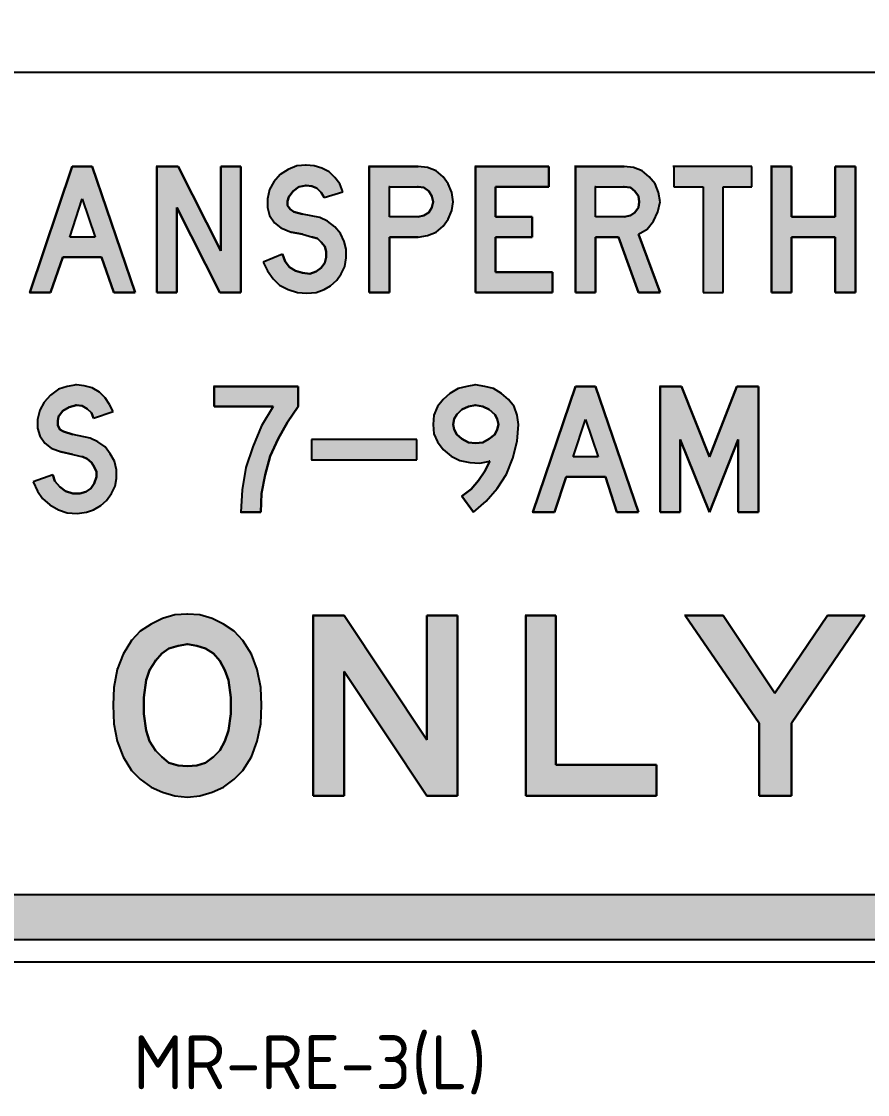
# Model space of a CAD drawing. Extents: x 91 to 266, y 156 to 276.
# Drawn here: x 163.1 to 210.1, y 156.2 to 215.9 of the extents above; entities that cross this region are included whole.
import ezdxf

# ---------------------------------------------------------------- set-up
doc = ezdxf.new("R2010")
doc.units = 0
doc.header["$MEASUREMENT"] = 0
doc.linetypes.add('CENTERX2', pattern=[101.6, 63.5, -12.7, 12.7, -12.7])
doc.layers.get('0').update_dxf_attribs({"linetype": 'CONTINUOUS'})
doc.layers.add('L35', color=3, linetype='CONTINUOUS')
doc.layers.add('T25', color=1, linetype='CONTINUOUS')
doc.styles.add('ISO', font='iso3098b.shx')

msp = doc.modelspace()

# ---------------------------------------------------------------- hatches: boundary and pattern name
at = {"layer": 'T25', "linetype": 'CENTERX2'}
h = msp.add_hatch(color=256, dxfattribs=at)
edge = h.paths.add_edge_path()
edge.add_arc((105.928, 256.552), 13.75, 90, 180, ccw=False)
edge.add_line((105.928, 270.302), (250.928, 270.302))
edge.add_arc((250.928, 256.552), 13.75, 0, 90, ccw=False)
edge.add_line((264.678, 256.552), (264.678, 178.552))
edge.add_arc((250.928, 178.552), 13.75, -90, 0, ccw=False)
edge.add_line((250.928, 164.802), (105.928, 164.802))
edge.add_arc((105.928, 178.552), 13.75, 180, 270, ccw=False)
edge.add_line((92.178, 178.552), (92.178, 256.552))
edge = h.paths.add_edge_path(flags=16)
edge.add_arc((105.928, 256.552), 11.25, 90, 180, ccw=False)
edge.add_line((105.928, 267.802), (250.928, 267.802))
edge.add_arc((250.928, 256.552), 11.25, 0, 90, ccw=False)
edge.add_line((262.178, 256.552), (262.178, 178.552))
edge.add_arc((250.928, 178.552), 11.25, -90, 0, ccw=False)
edge.add_line((250.928, 167.302), (105.928, 167.302))
edge.add_arc((105.928, 178.552), 11.25, 180, 270, ccw=False)
edge.add_line((94.678, 178.552), (94.678, 256.552))
h = msp.add_hatch(color=256, dxfattribs=at)
h.paths.add_polyline_path([(155.261, 206.68), (156.899, 206.68), (156.899, 207.799), (152.545, 207.799), (152.545, 206.68), (154.143, 206.68), (154.143, 200.809), (155.261, 200.809)])
h.paths.add_polyline_path([(161.931, 204.324), (162.33, 204.763), (162.57, 205.282), (162.65, 205.841), (162.57, 206.361), (162.37, 206.84), (162.051, 207.239), (161.651, 207.559), (161.172, 207.759), (160.693, 207.799), (160.653, 207.799), (157.937, 207.799), (157.937, 200.809), (159.055, 200.809), (159.055, 203.884), (160.333, 203.884), (161.452, 200.809), (162.65, 200.809), (161.452, 204.044)])
h.paths.add_polyline_path([(159.055, 205.003), (159.055, 206.68), (160.693, 206.68), (161.012, 206.64), (161.292, 206.441), (161.452, 206.161), (161.532, 205.841), (161.452, 205.522), (161.292, 205.242), (161.012, 205.083), (160.693, 205.003)], flags=16)
h.paths.add_polyline_path([(167.003, 207.799), (165.885, 207.799), (163.529, 200.809), (164.687, 200.809), (165.366, 202.766), (167.523, 202.766), (168.201, 200.809), (169.4, 200.809)])
h.paths.add_polyline_path([(165.765, 203.884), (166.444, 206.001), (167.163, 203.884), (167.123, 203.884)], flags=16)
h.paths.add_polyline_path([(171.796, 207.799), (170.598, 207.799), (170.598, 200.809), (171.716, 200.809), (171.716, 205.522), (174.113, 200.809), (175.271, 200.809), (175.271, 207.799), (174.153, 207.799), (174.153, 203.126)])
h.paths.add_polyline_path([(179.664, 204.963), (178.706, 205.162), (178.226, 205.282), (178.027, 205.442), (177.867, 205.642), (177.867, 205.881), (177.947, 206.121), (178.186, 206.441), (178.506, 206.68), (178.905, 206.76), (179.225, 206.72), (179.504, 206.6), (179.744, 206.361), (179.904, 206.081), (180.942, 206.401), (180.783, 206.84), (180.503, 207.199), (180.183, 207.519), (179.784, 207.719), (179.345, 207.838), (178.905, 207.878), (178.386, 207.838), (177.907, 207.639), (177.468, 207.359), (177.108, 206.96), (176.868, 206.52), (176.749, 206.001), (176.749, 205.522), (176.868, 205.083), (177.148, 204.683), (177.507, 204.404), (178.067, 204.164), (178.706, 204.044), (179.265, 203.884), (179.544, 203.805), (179.744, 203.605), (179.944, 203.365), (180.024, 203.086), (180.024, 202.766), (179.944, 202.447), (179.744, 202.167), (179.465, 201.967), (179.105, 201.847), (178.706, 201.887), (178.306, 202.007), (177.987, 202.207), (177.747, 202.526), (177.587, 202.926), (176.509, 202.487), (176.749, 202.007), (177.068, 201.568), (177.428, 201.208), (177.907, 200.969), (178.426, 200.809), (178.945, 200.769), (179.465, 200.809), (179.904, 200.969), (180.263, 201.168), (180.623, 201.488), (180.862, 201.847), (181.062, 202.247), (181.142, 202.726), (181.142, 203.205), (181.022, 203.645), (180.822, 204.084), (180.503, 204.444), (180.104, 204.763)])
h.paths.add_polyline_path([(186.134, 204.164), (186.534, 204.484), (186.813, 204.883), (187.013, 205.362), (187.093, 205.841), (187.013, 206.361), (186.813, 206.84), (186.534, 207.239), (186.134, 207.559), (185.655, 207.759), (185.136, 207.799), (185.096, 207.799), (182.42, 207.799), (182.42, 200.809), (183.538, 200.809), (183.538, 203.884), (185.136, 203.884), (185.655, 203.964)])
h.paths.add_polyline_path([(183.538, 205.003), (183.538, 206.68), (185.136, 206.68), (185.456, 206.64), (185.735, 206.441), (185.895, 206.161), (185.975, 205.841), (185.895, 205.522), (185.735, 205.242), (185.456, 205.083), (185.136, 205.003)], flags=16)
h.paths.add_polyline_path([(191.486, 205.003), (189.45, 205.003), (189.45, 206.68), (192.405, 206.68), (192.405, 207.799), (188.331, 207.799), (188.331, 200.809), (192.605, 200.809), (192.605, 201.927), (189.45, 201.927), (189.45, 203.884), (191.486, 203.884)])
h.paths.add_polyline_path([(197.877, 204.324), (198.236, 204.763), (198.476, 205.282), (198.596, 205.841), (198.516, 206.361), (198.316, 206.84), (197.997, 207.239), (197.597, 207.559), (197.118, 207.759), (196.599, 207.799), (196.559, 207.799), (193.883, 207.799), (193.883, 200.809), (195.001, 200.809), (195.001, 203.884), (196.279, 203.884), (197.398, 200.809), (198.596, 200.809), (197.398, 204.044)])
h.paths.add_polyline_path([(195.001, 205.003), (195.001, 206.68), (196.599, 206.68), (196.958, 206.64), (197.198, 206.441), (197.398, 206.161), (197.437, 205.841), (197.398, 205.522), (197.198, 205.242), (196.958, 205.083), (196.599, 205.003)], flags=16)
h.paths.add_polyline_path([(202.11, 206.68), (203.708, 206.68), (203.708, 207.799), (199.355, 207.799), (199.355, 206.68), (200.992, 206.68), (200.992, 200.809), (202.11, 200.809)])
h.paths.add_polyline_path([(209.459, 207.799), (208.341, 207.799), (208.341, 205.003), (205.905, 205.003), (205.905, 207.799), (204.786, 207.799), (204.786, 200.809), (205.905, 200.809), (205.905, 203.884), (208.341, 203.884), (208.341, 200.809), (209.459, 200.809)])
h = msp.add_hatch(color=256, dxfattribs=at)
h.paths.add_polyline_path([(152.265, 195.577), (151.147, 195.577), (148.791, 188.587), (149.989, 188.587), (150.628, 190.544), (152.785, 190.544), (153.464, 188.587), (154.662, 188.587)])
h.paths.add_polyline_path([(151.027, 191.663), (151.706, 193.74), (152.425, 191.663), (152.385, 191.663)], flags=16)
h.paths.add_polyline_path([(160.094, 195.577), (158.896, 195.577), (157.857, 193.42), (156.819, 195.577), (155.62, 195.577), (157.298, 192.222), (155.461, 188.587), (156.659, 188.587), (157.857, 191.024), (159.055, 188.587), (160.214, 188.587), (158.416, 192.222)])
h.paths.add_polyline_path([(162.49, 195.577), (161.372, 195.577), (161.372, 188.587), (162.49, 188.587)])
h.paths.add_polyline_path([(167.323, 192.502), (166.883, 192.701), (165.925, 192.901), (165.406, 193.061), (165.206, 193.181), (165.086, 193.42), (165.086, 193.66), (165.126, 193.899), (165.366, 194.219), (165.725, 194.419), (166.125, 194.538), (166.444, 194.499), (166.724, 194.339), (166.963, 194.099), (167.083, 193.82), (168.162, 194.179), (167.962, 194.578), (167.722, 194.938), (167.403, 195.257), (167.003, 195.497), (166.564, 195.617), (166.125, 195.657), (165.605, 195.577), (165.126, 195.417), (164.687, 195.098), (164.327, 194.698), (164.088, 194.259), (163.968, 193.74), (163.968, 193.26), (164.088, 192.821), (164.367, 192.422), (164.727, 192.142), (165.286, 191.942), (165.925, 191.783), (166.484, 191.663), (166.724, 191.543), (166.963, 191.343), (167.123, 191.104), (167.243, 190.824), (167.243, 190.544), (167.123, 190.185), (166.923, 189.905), (166.644, 189.706), (166.324, 189.626), (166.284, 189.626), (165.925, 189.626), (165.526, 189.746), (165.206, 189.985), (164.926, 190.305), (164.807, 190.664), (163.728, 190.265), (163.968, 189.746), (164.247, 189.346), (164.647, 188.987), (165.126, 188.707), (165.605, 188.548), (166.165, 188.508), (166.684, 188.587), (167.083, 188.707), (167.483, 188.947), (167.802, 189.226), (168.082, 189.626), (168.281, 190.025), (168.361, 190.465), (168.361, 190.944), (168.241, 191.423), (168.002, 191.823), (167.722, 192.222)])
h.paths.add_polyline_path([(178.466, 194.459), (178.466, 195.577), (173.793, 195.577), (173.793, 194.459), (177.068, 194.459), (176.429, 193.38), (175.95, 192.222), (175.55, 191.064), (175.351, 189.826), (175.271, 188.587), (176.389, 188.587), (176.429, 189.626), (176.629, 190.664), (176.908, 191.703), (177.348, 192.661), (177.867, 193.58)])
h.paths.add_polyline_path([(190.648, 193.979), (190.488, 194.459), (190.168, 194.858), (189.769, 195.178), (189.33, 195.457), (188.85, 195.577), (188.331, 195.657), (187.852, 195.577), (187.373, 195.457), (186.893, 195.178), (186.534, 194.858), (186.214, 194.459), (186.015, 193.979), (185.975, 193.46), (186.015, 192.941), (186.214, 192.502), (186.534, 192.062), (186.973, 191.703), (187.453, 191.463), (188.012, 191.343), (188.571, 191.303), (189.13, 191.423), (188.85, 190.864), (188.491, 190.345), (188.092, 189.866), (187.572, 189.466), (188.211, 188.587), (188.93, 189.187), (189.529, 189.905), (190.049, 190.704), (190.408, 191.583), (190.648, 192.541), (190.728, 193.46)])
h.paths.add_polyline_path([(187.133, 193.78), (187.293, 194.019), (187.572, 194.299), (187.932, 194.459), (188.331, 194.538), (188.731, 194.459), (189.09, 194.299), (189.41, 194.019), (189.529, 193.78), (189.609, 193.46), (189.529, 193.181), (189.41, 192.901), (189.09, 192.661), (188.731, 192.462), (188.331, 192.422), (187.932, 192.462), (187.572, 192.661), (187.293, 192.901), (187.133, 193.181), (187.093, 193.46)], flags=16)
h.paths.add_polyline_path([(195.001, 195.577), (193.883, 195.577), (191.526, 188.587), (192.725, 188.587), (193.364, 190.544), (195.56, 190.544), (196.199, 188.587), (197.398, 188.587)])
h.paths.add_polyline_path([(195.161, 191.663), (195.121, 191.663), (193.763, 191.663), (194.442, 193.74)], flags=16)
h.paths.add_polyline_path([(199.794, 195.577), (198.596, 195.577), (198.596, 188.587), (199.714, 188.587), (199.714, 192.621), (201.352, 188.587), (202.949, 192.621), (202.949, 188.587), (204.067, 188.587), (204.067, 195.577), (202.869, 195.577), (201.352, 191.663)])
msp.add_hatch(color=256, dxfattribs=at).paths.add_polyline_path([(185.072, 192.616), (179.2, 192.616), (179.2, 191.5), (185.072, 191.5)])
h = msp.add_hatch(color=256, dxfattribs=at)
h.paths.add_polyline_path([(174.911, 181.957), (174.312, 182.357), (173.673, 182.676), (172.994, 182.876), (172.315, 182.916), (171.596, 182.876), (170.917, 182.676), (170.278, 182.357), (169.679, 181.957), (169.2, 181.438), (168.721, 180.679), (168.401, 179.841), (168.201, 178.842), (168.162, 177.844), (168.201, 176.805), (168.401, 175.847), (168.721, 174.968), (169.2, 174.209), (169.679, 173.73), (170.278, 173.29), (170.917, 173.011), (171.596, 172.811), (172.315, 172.731), (172.994, 172.811), (173.673, 173.011), (174.312, 173.29), (174.911, 173.73), (175.391, 174.209), (175.87, 174.968), (176.189, 175.847), (176.389, 176.805), (176.429, 177.844), (176.389, 178.842), (176.189, 179.841), (175.87, 180.679), (175.391, 181.438)])
h.paths.add_polyline_path([(171.796, 181.159), (172.315, 181.239), (172.835, 181.159), (173.314, 180.999), (173.753, 180.719), (174.113, 180.32), (174.392, 179.801), (174.592, 179.242), (174.712, 178.283), (174.712, 177.364), (174.592, 176.446), (174.392, 175.847), (174.113, 175.327), (173.753, 174.968), (173.314, 174.648), (172.835, 174.489), (172.315, 174.449), (171.796, 174.489), (171.277, 174.648), (170.877, 174.968), (170.518, 175.327), (170.198, 175.847), (169.999, 176.446), (169.879, 177.364), (169.879, 178.283), (169.999, 179.242), (170.198, 179.801), (170.518, 180.32), (170.877, 180.719), (171.277, 180.999)], flags=16)
h.paths.add_polyline_path([(181.022, 182.836), (179.305, 182.836), (179.305, 172.811), (181.022, 172.811), (181.022, 179.721), (185.615, 172.811), (187.333, 172.811), (187.333, 182.836), (185.615, 182.836), (185.615, 175.927)])
h.paths.add_polyline_path([(192.804, 182.836), (191.127, 182.836), (191.127, 172.811), (198.396, 172.811), (198.396, 174.529), (192.804, 174.529)])
h.paths.add_polyline_path([(209.979, 182.836), (207.902, 182.836), (204.986, 178.523), (202.11, 182.836), (199.994, 182.836), (204.107, 176.845), (204.107, 172.811), (205.905, 172.811), (205.905, 176.845)])

# ---------------------------------------------------------------- linework, layer by layer
at = {"color": 3}
for p, q in [((163.529, 200.809), (165.885, 207.799)), ((165.885, 207.799), (167.003, 207.799)), ((167.003, 207.799), (169.4, 200.809)), ((170.598, 207.799), (170.558, 207.799)), ((170.598, 207.799), (171.796, 207.799)), ((170.598, 200.809), (170.598, 207.799)), ((171.796, 207.799), (174.153, 203.126)), ((174.153, 203.126), (174.153, 207.799)), ((174.153, 207.799), (175.271, 207.799)), ((175.271, 207.799), (175.271, 200.809)), ((178.386, 207.838), (177.907, 207.639)), ((178.905, 207.878), (178.386, 207.838)), ((178.905, 207.878), (178.865, 207.878)), ((179.345, 207.838), (178.905, 207.878)), ((179.784, 207.719), (179.345, 207.838)), ((180.183, 207.519), (179.784, 207.719)), ((182.42, 207.799), (182.38, 207.799)), ((182.42, 207.799), (185.136, 207.799)), ((182.42, 200.809), (182.42, 207.799)), ((185.136, 207.799), (185.096, 207.799)), ((185.136, 207.799), (185.096, 207.799)), ((185.655, 207.759), (185.136, 207.799)), ((186.134, 207.559), (185.655, 207.759)), ((188.331, 207.799), (188.291, 207.799)), ((188.331, 207.799), (192.405, 207.799)), ((188.331, 200.809), (188.331, 207.799)), ((192.405, 207.799), (192.405, 206.68)), ((193.883, 207.799), (193.843, 207.799)), ((193.883, 207.799), (196.599, 207.799)), ((193.883, 200.809), (193.883, 207.799)), ((196.599, 207.799), (196.559, 207.799)), ((196.599, 207.799), (196.559, 207.799)), ((197.118, 207.759), (196.599, 207.799)), ((197.597, 207.559), (197.118, 207.759)), ((199.355, 207.799), (199.315, 207.799)), ((199.355, 207.799), (199.355, 206.68)), ((203.708, 207.799), (199.355, 207.799)), ((203.708, 206.68), (203.708, 207.799)), ((204.786, 207.799), (204.746, 207.799)), ((204.786, 207.799), (205.905, 207.799)), ((204.786, 200.809), (204.786, 207.799)), ((205.905, 207.799), (205.905, 205.003)), ((208.341, 205.003), (208.341, 207.799)), ((208.341, 207.799), (209.459, 207.799)), ((209.459, 207.799), (209.459, 200.809)), ((177.468, 207.359), (177.108, 206.96)), ((177.907, 207.639), (177.468, 207.359)), ((180.503, 207.199), (180.183, 207.519)), ((180.783, 206.84), (180.503, 207.199)), ((186.534, 207.239), (186.134, 207.559)), ((186.813, 206.84), (186.534, 207.239)), ((197.997, 207.239), (197.597, 207.559)), ((198.316, 206.84), (197.997, 207.239)), ((176.868, 206.52), (176.749, 206.001)), ((177.108, 206.96), (176.868, 206.52)), ((178.506, 206.68), (178.186, 206.441)), ((178.905, 206.76), (178.506, 206.68)), ((178.905, 206.76), (178.865, 206.76)), ((179.225, 206.72), (178.905, 206.76)), ((179.504, 206.6), (179.225, 206.72)), ((179.744, 206.361), (179.504, 206.6)), ((180.942, 206.401), (180.783, 206.84)), ((183.538, 206.68), (183.498, 206.68)), ((183.538, 206.68), (185.136, 206.68)), ((183.538, 205.003), (183.538, 206.68)), ((185.136, 206.68), (185.096, 206.68)), ((185.136, 206.68), (185.096, 206.68)), ((185.456, 206.64), (185.136, 206.68)), ((185.735, 206.441), (185.456, 206.64)), ((187.013, 206.361), (186.813, 206.84)), ((192.405, 206.68), (189.45, 206.68)), ((189.45, 206.68), (189.45, 205.003)), ((195.001, 206.68), (194.961, 206.68)), ((195.001, 206.68), (196.599, 206.68)), ((195.001, 205.003), (195.001, 206.68)), ((196.599, 206.68), (196.559, 206.68)), ((196.599, 206.68), (196.559, 206.68)), ((196.958, 206.64), (196.599, 206.68)), ((197.198, 206.441), (196.958, 206.64)), ((198.516, 206.361), (198.316, 206.84)), ((199.355, 206.68), (200.992, 206.68)), ((200.992, 206.68), (200.992, 200.809)), ((202.11, 200.809), (202.11, 206.68)), ((202.11, 206.68), (203.708, 206.68)), ((165.765, 203.884), (166.444, 206.001)), ((166.444, 206.001), (167.163, 203.884)), ((176.749, 206.001), (176.749, 205.522)), ((177.947, 206.121), (177.867, 205.881)), ((177.947, 206.121), (177.907, 206.121)), ((178.186, 206.441), (177.947, 206.121)), ((179.904, 206.081), (179.744, 206.361)), ((179.904, 206.081), (180.942, 206.401)), ((185.895, 206.161), (185.735, 206.441)), ((185.975, 205.841), (185.895, 206.161)), ((187.093, 205.841), (187.013, 206.361)), ((197.398, 206.161), (197.198, 206.441)), ((197.437, 205.841), (197.398, 206.161)), ((198.596, 205.841), (198.516, 206.361)), ((174.113, 200.809), (171.716, 205.522)), ((171.716, 205.522), (171.716, 200.809)), ((176.749, 205.522), (176.868, 205.083)), ((177.867, 205.881), (177.867, 205.642)), ((177.867, 205.642), (178.027, 205.442)), ((178.027, 205.442), (178.226, 205.282)), ((185.735, 205.242), (185.895, 205.522)), ((185.895, 205.522), (185.975, 205.841)), ((185.975, 205.841), (185.935, 205.841)), ((186.813, 204.883), (187.013, 205.362)), ((187.013, 205.362), (187.093, 205.841)), ((187.093, 205.841), (187.053, 205.841)), ((197.198, 205.242), (197.398, 205.522)), ((197.398, 205.522), (197.437, 205.841)), ((197.437, 205.841), (197.398, 205.841)), ((198.476, 205.282), (198.596, 205.841)), ((198.596, 205.841), (198.556, 205.841)), ((176.868, 205.083), (177.148, 204.683)), ((178.226, 205.282), (178.186, 205.282)), ((178.226, 205.282), (178.706, 205.162)), ((178.706, 205.162), (178.666, 205.162)), ((178.706, 205.162), (178.666, 205.162)), ((179.664, 204.963), (178.706, 205.162)), ((180.104, 204.763), (179.664, 204.963)), ((180.503, 204.444), (180.104, 204.763)), ((185.136, 205.003), (183.538, 205.003)), ((185.136, 205.003), (185.456, 205.083)), ((185.456, 205.083), (185.735, 205.242)), ((186.534, 204.484), (186.813, 204.883)), ((189.45, 205.003), (191.486, 205.003)), ((191.486, 205.003), (191.486, 203.884)), ((196.599, 205.003), (195.001, 205.003)), ((196.599, 205.003), (196.958, 205.083)), ((196.958, 205.083), (197.198, 205.242)), ((197.877, 204.324), (198.236, 204.763)), ((198.236, 204.763), (198.476, 205.282)), ((205.905, 205.003), (208.341, 205.003)), ((177.148, 204.683), (177.507, 204.404)), ((177.507, 204.404), (178.067, 204.164)), ((178.067, 204.164), (178.027, 204.164)), ((178.067, 204.164), (178.027, 204.164)), ((178.706, 204.044), (178.067, 204.164)), ((180.822, 204.084), (180.503, 204.444)), ((185.655, 203.964), (186.134, 204.164)), ((186.134, 204.164), (186.534, 204.484)), ((197.398, 204.044), (197.877, 204.324)), ((167.163, 203.884), (165.765, 203.884)), ((167.163, 203.884), (167.123, 203.884)), ((178.706, 204.044), (179.265, 203.884)), ((179.265, 203.884), (179.225, 203.884)), ((179.265, 203.884), (179.225, 203.884)), ((179.544, 203.805), (179.265, 203.884)), ((179.744, 203.605), (179.544, 203.805)), ((179.944, 203.365), (179.744, 203.605)), ((181.022, 203.645), (180.822, 204.084)), ((181.142, 203.205), (181.022, 203.645)), ((185.136, 203.884), (183.538, 203.884)), ((183.538, 203.884), (183.538, 200.809)), ((185.136, 203.884), (185.655, 203.964)), ((191.486, 203.884), (189.45, 203.884)), ((189.45, 203.884), (189.45, 201.927)), ((196.279, 203.884), (195.001, 203.884)), ((195.001, 203.884), (195.001, 200.809)), ((197.398, 200.809), (196.279, 203.884)), ((197.398, 204.044), (198.596, 200.809)), ((208.341, 203.884), (205.905, 203.884)), ((205.905, 203.884), (205.905, 200.809)), ((208.341, 200.809), (208.341, 203.884)), ((177.587, 202.926), (176.509, 202.487)), ((177.587, 202.926), (177.747, 202.526)), ((180.024, 203.086), (179.944, 203.365)), ((180.024, 202.766), (180.024, 203.086)), ((181.142, 202.726), (181.142, 203.205)), ((165.366, 202.766), (164.687, 200.809)), ((167.523, 202.766), (165.366, 202.766)), ((168.201, 200.809), (167.523, 202.766)), ((176.509, 202.487), (176.749, 202.007)), ((177.747, 202.526), (177.987, 202.207)), ((179.744, 202.167), (179.944, 202.447)), ((179.944, 202.447), (180.024, 202.766)), ((180.024, 202.766), (179.984, 202.766)), ((181.062, 202.247), (181.142, 202.726)), ((176.749, 202.007), (177.068, 201.568)), ((177.987, 202.207), (178.306, 202.007)), ((178.306, 202.007), (178.706, 201.887)), ((178.706, 201.887), (179.105, 201.847)), ((179.105, 201.847), (179.065, 201.847)), ((179.105, 201.847), (179.465, 201.967)), ((179.465, 201.967), (179.744, 202.167)), ((180.623, 201.488), (180.862, 201.847)), ((180.862, 201.847), (181.062, 202.247)), ((189.45, 201.927), (192.605, 201.927)), ((192.605, 201.927), (192.605, 200.809)), ((177.068, 201.568), (177.428, 201.208)), ((177.428, 201.208), (177.907, 200.969)), ((179.904, 200.969), (180.263, 201.168)), ((180.263, 201.168), (180.623, 201.488)), ((163.529, 200.809), (163.489, 200.809)), ((164.687, 200.809), (163.529, 200.809)), ((169.4, 200.809), (168.201, 200.809)), ((171.716, 200.809), (170.598, 200.809)), ((175.271, 200.809), (174.113, 200.809)), ((177.907, 200.969), (178.426, 200.809)), ((178.426, 200.809), (178.945, 200.769)), ((178.945, 200.769), (179.465, 200.809)), ((179.465, 200.809), (179.904, 200.969)), ((183.538, 200.809), (182.42, 200.809)), ((192.605, 200.809), (188.331, 200.809)), ((195.001, 200.809), (193.883, 200.809)), ((198.596, 200.809), (197.398, 200.809)), ((200.992, 200.809), (202.11, 200.809)), ((205.905, 200.809), (204.786, 200.809)), ((209.459, 200.809), (208.341, 200.809)), ((165.126, 195.417), (164.687, 195.098)), ((165.605, 195.577), (165.126, 195.417)), ((166.125, 195.657), (165.605, 195.577)), ((166.125, 195.657), (166.085, 195.657)), ((166.564, 195.617), (166.125, 195.657)), ((167.003, 195.497), (166.564, 195.617)), ((167.403, 195.257), (167.003, 195.497)), ((167.722, 194.938), (167.403, 195.257)), ((173.793, 195.577), (173.753, 195.577)), ((173.793, 195.577), (178.466, 195.577)), ((173.793, 194.459), (173.793, 195.577)), ((178.466, 195.577), (178.466, 194.459)), ((186.893, 195.178), (186.534, 194.858)), ((187.373, 195.457), (186.893, 195.178)), ((187.852, 195.577), (187.373, 195.457)), ((188.331, 195.657), (187.852, 195.577)), ((188.331, 195.657), (188.291, 195.657)), ((188.85, 195.577), (188.331, 195.657)), ((189.33, 195.457), (188.85, 195.577)), ((189.769, 195.178), (189.33, 195.457)), ((190.168, 194.858), (189.769, 195.178)), ((191.526, 188.587), (193.883, 195.577)), ((193.883, 195.577), (195.001, 195.577)), ((195.001, 195.577), (197.398, 188.587)), ((198.596, 195.577), (198.556, 195.577)), ((198.596, 195.577), (199.794, 195.577)), ((198.596, 188.587), (198.596, 195.577)), ((199.794, 195.577), (201.352, 191.663)), ((201.352, 191.663), (202.869, 195.577)), ((202.869, 195.577), (204.067, 195.577)), ((204.067, 195.577), (204.067, 188.587)), ((164.327, 194.698), (164.088, 194.259)), ((164.687, 195.098), (164.327, 194.698)), ((167.962, 194.578), (167.722, 194.938)), ((168.162, 194.179), (167.962, 194.578)), ((186.534, 194.858), (186.214, 194.459)), ((190.168, 194.858), (190.128, 194.858)), ((190.488, 194.459), (190.168, 194.858)), ((164.088, 194.259), (163.968, 193.74)), ((165.366, 194.219), (165.126, 193.899)), ((165.725, 194.419), (165.366, 194.219)), ((166.125, 194.538), (165.725, 194.419)), ((166.125, 194.538), (166.085, 194.538)), ((166.444, 194.499), (166.125, 194.538)), ((166.724, 194.339), (166.444, 194.499)), ((166.963, 194.099), (166.724, 194.339)), ((167.083, 193.82), (166.963, 194.099)), ((167.083, 193.82), (168.162, 194.179)), ((177.068, 194.459), (173.793, 194.459)), ((177.068, 194.459), (176.429, 193.38)), ((178.466, 194.459), (177.867, 193.58)), ((186.015, 193.979), (185.975, 193.46)), ((186.214, 194.459), (186.015, 193.979)), ((187.293, 194.019), (187.133, 193.78)), ((187.293, 194.019), (187.253, 194.019)), ((187.572, 194.299), (187.293, 194.019)), ((187.932, 194.459), (187.572, 194.299)), ((188.331, 194.538), (187.932, 194.459)), ((188.331, 194.538), (188.291, 194.538)), ((188.731, 194.459), (188.331, 194.538)), ((189.09, 194.299), (188.731, 194.459)), ((189.41, 194.019), (189.09, 194.299)), ((189.41, 194.019), (189.37, 194.019)), ((189.529, 193.78), (189.41, 194.019)), ((190.648, 193.979), (190.488, 194.459)), ((190.728, 193.46), (190.648, 193.979)), ((163.968, 193.74), (163.968, 193.26)), ((165.126, 193.899), (165.086, 193.66)), ((165.126, 193.899), (165.086, 193.899)), ((165.086, 193.66), (165.086, 193.42)), ((165.086, 193.42), (165.206, 193.181)), ((176.429, 193.38), (175.95, 192.222)), ((177.867, 193.58), (177.348, 192.661)), ((185.975, 193.46), (186.015, 192.941)), ((187.133, 193.78), (187.093, 193.46)), ((187.093, 193.46), (187.133, 193.181)), ((189.609, 193.46), (189.529, 193.78)), ((189.529, 193.181), (189.609, 193.46)), ((190.648, 192.541), (190.728, 193.46)), ((190.728, 193.46), (190.688, 193.46)), ((193.763, 191.663), (194.442, 193.74)), ((194.442, 193.74), (195.161, 191.663)), ((163.968, 193.26), (164.088, 192.821)), ((164.088, 192.821), (164.367, 192.422)), ((165.206, 193.181), (165.406, 193.061)), ((165.406, 193.061), (165.366, 193.061)), ((165.406, 193.061), (165.925, 192.901)), ((165.925, 192.901), (165.885, 192.901)), ((165.925, 192.901), (165.885, 192.901)), ((166.883, 192.701), (165.925, 192.901)), ((186.015, 192.941), (186.214, 192.502)), ((187.133, 193.181), (187.293, 192.901)), ((187.293, 192.901), (187.253, 192.901)), ((187.293, 192.901), (187.572, 192.661)), ((189.09, 192.661), (189.41, 192.901)), ((189.41, 192.901), (189.37, 192.901)), ((189.41, 192.901), (189.529, 193.181)), ((164.367, 192.422), (164.727, 192.142)), ((167.323, 192.502), (166.883, 192.701)), ((167.722, 192.222), (167.323, 192.502)), ((168.002, 191.823), (167.722, 192.222)), ((175.95, 192.222), (175.55, 191.064)), ((177.348, 192.661), (176.908, 191.703)), ((185.072, 192.616), (179.2, 192.616)), ((179.2, 192.616), (179.2, 191.5)), ((185.072, 191.5), (185.072, 192.616)), ((186.214, 192.502), (186.534, 192.062)), ((187.572, 192.661), (187.932, 192.462)), ((187.932, 192.462), (188.331, 192.422)), ((188.331, 192.422), (188.291, 192.422)), ((188.331, 192.422), (188.731, 192.462)), ((188.731, 192.462), (189.09, 192.661)), ((190.408, 191.583), (190.648, 192.541)), ((201.352, 188.587), (199.714, 192.621)), ((199.714, 192.621), (199.714, 188.587)), ((202.949, 192.621), (201.352, 188.587)), ((202.949, 188.587), (202.949, 192.621)), ((164.727, 192.142), (165.286, 191.942)), ((165.286, 191.942), (165.246, 191.942)), ((165.286, 191.942), (165.246, 191.942)), ((165.925, 191.783), (165.286, 191.942)), ((165.925, 191.783), (166.484, 191.663)), ((166.484, 191.663), (166.444, 191.663)), ((166.484, 191.663), (166.444, 191.663)), ((166.724, 191.543), (166.484, 191.663)), ((168.241, 191.423), (168.002, 191.823)), ((176.908, 191.703), (176.629, 190.664)), ((186.534, 192.062), (186.973, 191.703)), ((186.973, 191.703), (187.453, 191.463)), ((190.049, 190.704), (190.408, 191.583)), ((195.161, 191.663), (193.763, 191.663)), ((195.161, 191.663), (195.121, 191.663)), ((166.963, 191.343), (166.724, 191.543)), ((167.123, 191.104), (166.963, 191.343)), ((167.243, 190.824), (167.123, 191.104)), ((168.361, 190.944), (168.241, 191.423)), ((175.55, 191.064), (175.351, 189.826)), ((179.2, 191.5), (179.181, 191.5)), ((179.2, 191.5), (185.072, 191.5)), ((187.453, 191.463), (188.012, 191.343)), ((188.012, 191.343), (188.571, 191.303)), ((188.571, 191.303), (189.13, 191.423)), ((188.85, 190.864), (189.13, 191.423)), ((189.13, 191.423), (189.09, 191.423)), ((189.13, 191.423), (189.09, 191.423)), ((164.807, 190.664), (163.728, 190.265)), ((164.807, 190.664), (164.926, 190.305)), ((167.123, 190.185), (167.243, 190.544)), ((167.243, 190.544), (167.203, 190.544)), ((167.243, 190.544), (167.243, 190.824)), ((168.281, 190.025), (168.361, 190.465)), ((168.361, 190.465), (168.361, 190.944)), ((176.629, 190.664), (176.429, 189.626)), ((188.491, 190.345), (188.85, 190.864)), ((189.529, 189.905), (190.049, 190.704)), ((193.364, 190.544), (192.725, 188.587)), ((195.56, 190.544), (193.364, 190.544)), ((196.199, 188.587), (195.56, 190.544)), ((163.728, 190.265), (163.968, 189.746)), ((164.926, 190.305), (165.206, 189.985)), ((165.206, 189.985), (165.526, 189.746)), ((166.644, 189.706), (166.923, 189.905)), ((166.923, 189.905), (167.123, 190.185)), ((168.082, 189.626), (168.281, 190.025)), ((175.351, 189.826), (175.271, 188.587)), ((187.572, 189.466), (188.092, 189.866)), ((188.092, 189.866), (188.491, 190.345)), ((188.93, 189.187), (189.529, 189.905)), ((163.968, 189.746), (164.247, 189.346)), ((164.247, 189.346), (164.647, 188.987)), ((165.526, 189.746), (165.925, 189.626)), ((165.925, 189.626), (166.324, 189.626)), ((166.324, 189.626), (166.284, 189.626)), ((166.324, 189.626), (166.644, 189.706)), ((167.483, 188.947), (167.802, 189.226)), ((167.802, 189.226), (168.082, 189.626)), ((176.429, 189.626), (176.389, 188.587)), ((188.211, 188.587), (187.572, 189.466)), ((188.211, 188.587), (188.93, 189.187)), ((164.647, 188.987), (165.126, 188.707)), ((165.126, 188.707), (165.605, 188.548)), ((166.165, 188.508), (166.684, 188.587)), ((166.684, 188.587), (167.083, 188.707)), ((167.083, 188.707), (167.483, 188.947)), ((175.271, 188.587), (175.231, 188.587)), ((175.271, 188.587), (175.231, 188.587)), ((176.389, 188.587), (175.271, 188.587)), ((191.526, 188.587), (191.486, 188.587)), ((192.725, 188.587), (191.526, 188.587)), ((197.398, 188.587), (196.199, 188.587)), ((199.714, 188.587), (198.596, 188.587)), ((204.067, 188.587), (202.949, 188.587)), ((165.605, 188.548), (166.165, 188.508)), ((170.917, 182.676), (170.278, 182.357)), ((171.596, 182.876), (170.917, 182.676)), ((172.315, 182.916), (171.596, 182.876)), ((172.315, 182.916), (172.275, 182.916)), ((172.994, 182.876), (172.315, 182.916)), ((173.673, 182.676), (172.994, 182.876)), ((174.312, 182.357), (173.673, 182.676)), ((179.305, 182.836), (179.265, 182.836)), ((179.305, 182.836), (181.022, 182.836)), ((179.305, 172.811), (179.305, 182.836)), ((181.022, 182.836), (185.615, 175.927)), ((185.615, 175.927), (185.615, 182.836)), ((185.615, 182.836), (187.333, 182.836)), ((187.333, 182.836), (187.333, 172.811)), ((191.127, 182.836), (191.087, 182.836)), ((191.127, 182.836), (192.804, 182.836)), ((191.127, 172.811), (191.127, 182.836)), ((192.804, 182.836), (192.804, 174.529)), ((199.994, 182.836), (199.954, 182.836)), ((199.994, 182.836), (202.11, 182.836)), ((204.107, 176.845), (199.994, 182.836)), ((202.11, 182.836), (204.986, 178.523)), ((204.986, 178.523), (207.902, 182.836)), ((209.979, 182.836), (205.905, 176.845)), ((207.902, 182.836), (209.979, 182.836)), ((170.278, 182.357), (169.679, 181.957)), ((174.911, 181.957), (174.312, 182.357)), ((169.2, 181.438), (168.721, 180.679)), ((169.2, 181.438), (169.16, 181.438)), ((169.679, 181.957), (169.2, 181.438)), ((175.391, 181.438), (174.911, 181.957)), ((175.391, 181.438), (175.351, 181.438)), ((175.87, 180.679), (175.391, 181.438)), ((171.277, 180.999), (170.877, 180.719)), ((171.796, 181.159), (171.277, 180.999)), ((172.315, 181.239), (171.796, 181.159)), ((172.315, 181.239), (172.275, 181.239)), ((172.835, 181.159), (172.315, 181.239)), ((173.314, 180.999), (172.835, 181.159)), ((173.753, 180.719), (173.314, 180.999)), ((168.721, 180.679), (168.401, 179.841)), ((170.518, 180.32), (170.198, 179.801)), ((170.518, 180.32), (170.478, 180.32)), ((170.877, 180.719), (170.518, 180.32)), ((174.113, 180.32), (173.753, 180.719)), ((174.113, 180.32), (174.073, 180.32)), ((174.392, 179.801), (174.113, 180.32)), ((176.189, 179.841), (175.87, 180.679)), ((168.401, 179.841), (168.201, 178.842)), ((168.401, 179.841), (168.361, 179.841)), ((170.198, 179.801), (169.999, 179.242)), ((174.592, 179.242), (174.392, 179.801)), ((176.189, 179.841), (176.15, 179.841)), ((176.389, 178.842), (176.189, 179.841)), ((185.615, 172.811), (181.022, 179.721)), ((181.022, 179.721), (181.022, 172.811)), ((169.999, 179.242), (169.879, 178.283)), ((169.999, 179.242), (169.959, 179.242)), ((174.592, 179.242), (174.552, 179.242)), ((174.712, 178.283), (174.592, 179.242)), ((168.201, 178.842), (168.162, 177.844)), ((176.429, 177.844), (176.389, 178.842)), ((168.162, 177.844), (168.201, 176.805)), ((169.879, 178.283), (169.879, 177.364)), ((174.712, 177.364), (174.712, 178.283)), ((176.389, 176.805), (176.429, 177.844)), ((169.879, 177.364), (169.999, 176.446)), ((174.592, 176.446), (174.712, 177.364)), ((168.201, 176.805), (168.401, 175.847)), ((176.189, 175.847), (176.389, 176.805)), ((204.107, 172.811), (204.107, 176.845)), ((205.905, 176.845), (205.905, 172.811)), ((169.999, 176.446), (169.959, 176.446)), ((169.999, 176.446), (170.198, 175.847)), ((174.392, 175.847), (174.592, 176.446)), ((174.592, 176.446), (174.552, 176.446)), ((168.401, 175.847), (168.361, 175.847)), ((168.401, 175.847), (168.721, 174.968)), ((170.198, 175.847), (170.518, 175.327)), ((174.113, 175.327), (174.392, 175.847)), ((175.87, 174.968), (176.189, 175.847)), ((176.189, 175.847), (176.15, 175.847)), ((168.721, 174.968), (169.2, 174.209)), ((170.518, 175.327), (170.478, 175.327)), ((170.518, 175.327), (170.877, 174.968)), ((170.877, 174.968), (171.277, 174.648)), ((173.314, 174.648), (173.753, 174.968)), ((173.753, 174.968), (174.113, 175.327)), ((174.113, 175.327), (174.073, 175.327)), ((175.391, 174.209), (175.87, 174.968)), ((171.277, 174.648), (171.796, 174.489)), ((171.796, 174.489), (172.315, 174.449)), ((172.315, 174.449), (172.275, 174.449)), ((172.315, 174.449), (172.835, 174.489)), ((172.835, 174.489), (173.314, 174.648)), ((192.804, 174.529), (198.396, 174.529)), ((198.396, 174.529), (198.396, 172.811)), ((169.2, 174.209), (169.16, 174.209)), ((169.2, 174.209), (169.679, 173.73)), ((169.679, 173.73), (170.278, 173.29)), ((174.312, 173.29), (174.911, 173.73)), ((174.911, 173.73), (175.391, 174.209)), ((175.391, 174.209), (175.351, 174.209)), ((170.278, 173.29), (170.917, 173.011)), ((173.673, 173.011), (174.312, 173.29)), ((170.917, 173.011), (171.596, 172.811)), ((171.596, 172.811), (172.315, 172.731)), ((172.315, 172.731), (172.994, 172.811)), ((172.994, 172.811), (173.673, 173.011)), ((181.022, 172.811), (179.305, 172.811)), ((187.333, 172.811), (185.615, 172.811)), ((198.396, 172.811), (191.127, 172.811)), ((205.905, 172.811), (204.107, 172.811))]:
    msp.add_line(p, q, dxfattribs=at)
at = {"layer": 'L35'}
msp.add_line((90.928, 213.052), (265.928, 213.052), dxfattribs=at)
for points in [[(90.928, 256.552, -0.414214), (105.928, 271.552), (250.928, 271.552, -0.414214), (265.928, 256.552), (265.928, 178.552, -0.414214), (250.928, 163.552), (105.928, 163.552, -0.414214), (90.928, 178.552)], [(92.178, 256.552, -0.414214), (105.928, 270.302), (250.928, 270.302, -0.414214), (264.678, 256.552), (264.678, 178.552, -0.414214), (250.928, 164.802), (105.928, 164.802, -0.414214), (92.178, 178.552)], [(94.678, 256.552, -0.414214), (105.928, 267.802), (250.928, 267.802, -0.414214), (262.178, 256.552), (262.178, 178.552, -0.414214), (250.928, 167.302), (105.928, 167.302, -0.414214), (94.678, 178.552)]]:
    msp.add_lwpolyline(points, format="xyb", close=True, dxfattribs=at)
at = {"layer": 'T25', "linetype": 'CENTERX2'}
for points in [[(167.003, 207.799), (165.885, 207.799), (163.529, 200.809), (164.687, 200.809), (165.366, 202.766), (167.523, 202.766), (168.201, 200.809), (169.4, 200.809)], [(171.796, 207.799), (170.598, 207.799), (170.598, 200.809), (171.716, 200.809), (171.716, 205.522), (174.113, 200.809), (175.271, 200.809), (175.271, 207.799), (174.153, 207.799), (174.153, 203.126)], [(179.664, 204.963), (178.706, 205.162), (178.226, 205.282), (178.027, 205.442), (177.867, 205.642), (177.867, 205.881), (177.947, 206.121), (178.186, 206.441), (178.506, 206.68), (178.905, 206.76), (179.225, 206.72), (179.504, 206.6), (179.744, 206.361), (179.904, 206.081), (180.942, 206.401), (180.783, 206.84), (180.503, 207.199), (180.183, 207.519), (179.784, 207.719), (179.345, 207.838), (178.905, 207.878), (178.386, 207.838), (177.907, 207.639), (177.468, 207.359), (177.108, 206.96), (176.868, 206.52), (176.749, 206.001), (176.749, 205.522), (176.868, 205.083), (177.148, 204.683), (177.507, 204.404), (178.067, 204.164), (178.706, 204.044), (179.265, 203.884), (179.544, 203.805), (179.744, 203.605), (179.944, 203.365), (180.024, 203.086), (180.024, 202.766), (179.944, 202.447), (179.744, 202.167), (179.465, 201.967), (179.105, 201.847), (178.706, 201.887), (178.306, 202.007), (177.987, 202.207), (177.747, 202.526), (177.587, 202.926), (176.509, 202.487), (176.749, 202.007), (177.068, 201.568), (177.428, 201.208), (177.907, 200.969), (178.426, 200.809), (178.945, 200.769), (179.465, 200.809), (179.904, 200.969), (180.263, 201.168), (180.623, 201.488), (180.862, 201.847), (181.062, 202.247), (181.142, 202.726), (181.142, 203.205), (181.022, 203.645), (180.822, 204.084), (180.503, 204.444), (180.104, 204.763)], [(186.134, 204.164), (186.534, 204.484), (186.813, 204.883), (187.013, 205.362), (187.093, 205.841), (187.013, 206.361), (186.813, 206.84), (186.534, 207.239), (186.134, 207.559), (185.655, 207.759), (185.136, 207.799), (185.096, 207.799), (182.42, 207.799), (182.42, 200.809), (183.538, 200.809), (183.538, 203.884), (185.136, 203.884), (185.655, 203.964)], [(191.486, 205.003), (189.45, 205.003), (189.45, 206.68), (192.405, 206.68), (192.405, 207.799), (188.331, 207.799), (188.331, 200.809), (192.605, 200.809), (192.605, 201.927), (189.45, 201.927), (189.45, 203.884), (191.486, 203.884)], [(197.877, 204.324), (198.236, 204.763), (198.476, 205.282), (198.596, 205.841), (198.516, 206.361), (198.316, 206.84), (197.997, 207.239), (197.597, 207.559), (197.118, 207.759), (196.599, 207.799), (196.559, 207.799), (193.883, 207.799), (193.883, 200.809), (195.001, 200.809), (195.001, 203.884), (196.279, 203.884), (197.398, 200.809), (198.596, 200.809), (197.398, 204.044)], [(202.11, 206.68), (203.708, 206.68), (203.708, 207.799), (199.355, 207.799), (199.355, 206.68), (200.992, 206.68), (200.992, 200.809), (202.11, 200.809)], [(209.459, 207.799), (208.341, 207.799), (208.341, 205.003), (205.905, 205.003), (205.905, 207.799), (204.786, 207.799), (204.786, 200.809), (205.905, 200.809), (205.905, 203.884), (208.341, 203.884), (208.341, 200.809), (209.459, 200.809)], [(183.538, 205.003), (183.538, 206.68), (185.136, 206.68), (185.456, 206.64), (185.735, 206.441), (185.895, 206.161), (185.975, 205.841), (185.895, 205.522), (185.735, 205.242), (185.456, 205.083), (185.136, 205.003)], [(195.001, 205.003), (195.001, 206.68), (196.599, 206.68), (196.958, 206.64), (197.198, 206.441), (197.398, 206.161), (197.437, 205.841), (197.398, 205.522), (197.198, 205.242), (196.958, 205.083), (196.599, 205.003)], [(165.765, 203.884), (166.444, 206.001), (167.163, 203.884), (167.123, 203.884)], [(167.323, 192.502), (166.883, 192.701), (165.925, 192.901), (165.406, 193.061), (165.206, 193.181), (165.086, 193.42), (165.086, 193.66), (165.126, 193.899), (165.366, 194.219), (165.725, 194.419), (166.125, 194.538), (166.444, 194.499), (166.724, 194.339), (166.963, 194.099), (167.083, 193.82), (168.162, 194.179), (167.962, 194.578), (167.722, 194.938), (167.403, 195.257), (167.003, 195.497), (166.564, 195.617), (166.125, 195.657), (165.605, 195.577), (165.126, 195.417), (164.687, 195.098), (164.327, 194.698), (164.088, 194.259), (163.968, 193.74), (163.968, 193.26), (164.088, 192.821), (164.367, 192.422), (164.727, 192.142), (165.286, 191.942), (165.925, 191.783), (166.484, 191.663), (166.724, 191.543), (166.963, 191.343), (167.123, 191.104), (167.243, 190.824), (167.243, 190.544), (167.123, 190.185), (166.923, 189.905), (166.644, 189.706), (166.324, 189.626), (166.284, 189.626), (165.925, 189.626), (165.526, 189.746), (165.206, 189.985), (164.926, 190.305), (164.807, 190.664), (163.728, 190.265), (163.968, 189.746), (164.247, 189.346), (164.647, 188.987), (165.126, 188.707), (165.605, 188.548), (166.165, 188.508), (166.684, 188.587), (167.083, 188.707), (167.483, 188.947), (167.802, 189.226), (168.082, 189.626), (168.281, 190.025), (168.361, 190.465), (168.361, 190.944), (168.241, 191.423), (168.002, 191.823), (167.722, 192.222)], [(178.466, 194.459), (178.466, 195.577), (173.793, 195.577), (173.793, 194.459), (177.068, 194.459), (176.429, 193.38), (175.95, 192.222), (175.55, 191.064), (175.351, 189.826), (175.271, 188.587), (176.389, 188.587), (176.429, 189.626), (176.629, 190.664), (176.908, 191.703), (177.348, 192.661), (177.867, 193.58)], [(190.648, 193.979), (190.488, 194.459), (190.168, 194.858), (189.769, 195.178), (189.33, 195.457), (188.85, 195.577), (188.331, 195.657), (187.852, 195.577), (187.373, 195.457), (186.893, 195.178), (186.534, 194.858), (186.214, 194.459), (186.015, 193.979), (185.975, 193.46), (186.015, 192.941), (186.214, 192.502), (186.534, 192.062), (186.973, 191.703), (187.453, 191.463), (188.012, 191.343), (188.571, 191.303), (189.13, 191.423), (188.85, 190.864), (188.491, 190.345), (188.092, 189.866), (187.572, 189.466), (188.211, 188.587), (188.93, 189.187), (189.529, 189.905), (190.049, 190.704), (190.408, 191.583), (190.648, 192.541), (190.728, 193.46)], [(195.001, 195.577), (193.883, 195.577), (191.526, 188.587), (192.725, 188.587), (193.364, 190.544), (195.56, 190.544), (196.199, 188.587), (197.398, 188.587)], [(199.794, 195.577), (198.596, 195.577), (198.596, 188.587), (199.714, 188.587), (199.714, 192.621), (201.352, 188.587), (202.949, 192.621), (202.949, 188.587), (204.067, 188.587), (204.067, 195.577), (202.869, 195.577), (201.352, 191.663)], [(187.133, 193.78), (187.293, 194.019), (187.572, 194.299), (187.932, 194.459), (188.331, 194.538), (188.731, 194.459), (189.09, 194.299), (189.41, 194.019), (189.529, 193.78), (189.609, 193.46), (189.529, 193.181), (189.41, 192.901), (189.09, 192.661), (188.731, 192.462), (188.331, 192.422), (187.932, 192.462), (187.572, 192.661), (187.293, 192.901), (187.133, 193.181), (187.093, 193.46)], [(195.161, 191.663), (195.121, 191.663), (193.763, 191.663), (194.442, 193.74)], [(185.072, 192.616), (179.2, 192.616), (179.2, 191.5), (185.072, 191.5)], [(174.911, 181.957), (174.312, 182.357), (173.673, 182.676), (172.994, 182.876), (172.315, 182.916), (171.596, 182.876), (170.917, 182.676), (170.278, 182.357), (169.679, 181.957), (169.2, 181.438), (168.721, 180.679), (168.401, 179.841), (168.201, 178.842), (168.162, 177.844), (168.201, 176.805), (168.401, 175.847), (168.721, 174.968), (169.2, 174.209), (169.679, 173.73), (170.278, 173.29), (170.917, 173.011), (171.596, 172.811), (172.315, 172.731), (172.994, 172.811), (173.673, 173.011), (174.312, 173.29), (174.911, 173.73), (175.391, 174.209), (175.87, 174.968), (176.189, 175.847), (176.389, 176.805), (176.429, 177.844), (176.389, 178.842), (176.189, 179.841), (175.87, 180.679), (175.391, 181.438)], [(181.022, 182.836), (179.305, 182.836), (179.305, 172.811), (181.022, 172.811), (181.022, 179.721), (185.615, 172.811), (187.333, 172.811), (187.333, 182.836), (185.615, 182.836), (185.615, 175.927)], [(192.804, 182.836), (191.127, 182.836), (191.127, 172.811), (198.396, 172.811), (198.396, 174.529), (192.804, 174.529)], [(209.979, 182.836), (207.902, 182.836), (204.986, 178.523), (202.11, 182.836), (199.994, 182.836), (204.107, 176.845), (204.107, 172.811), (205.905, 172.811), (205.905, 176.845)], [(171.796, 181.159), (172.315, 181.239), (172.835, 181.159), (173.314, 180.999), (173.753, 180.719), (174.113, 180.32), (174.392, 179.801), (174.592, 179.242), (174.712, 178.283), (174.712, 177.364), (174.592, 176.446), (174.392, 175.847), (174.113, 175.327), (173.753, 174.968), (173.314, 174.648), (172.835, 174.489), (172.315, 174.449), (171.796, 174.489), (171.277, 174.648), (170.877, 174.968), (170.518, 175.327), (170.198, 175.847), (169.999, 176.446), (169.879, 177.364), (169.879, 178.283), (169.999, 179.242), (170.198, 179.801), (170.518, 180.32), (170.877, 180.719), (171.277, 180.999)]]:
    msp.add_lwpolyline(points, close=True, dxfattribs=at)

# ---------------------------------------------------------------- texts
at = {"layer": 'T25', "color": 3, "style": 'ISO'}
msp.add_text('MR-RE-3(L)', height=3, dxfattribs=at).set_placement((169.281, 156.492))

doc.saveas('drawing.dxf')
